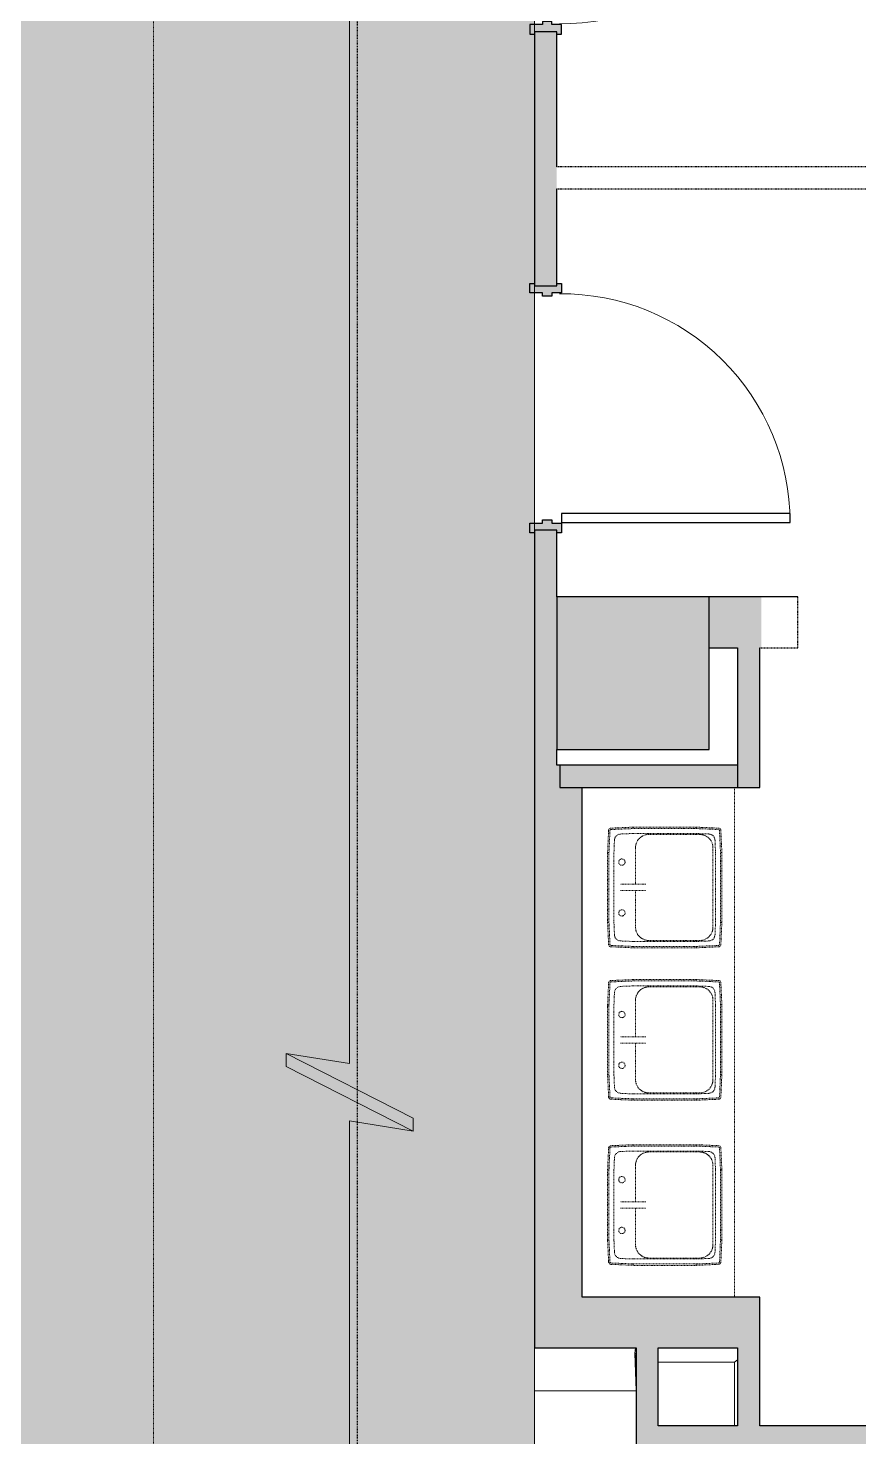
# Model space of a CAD drawing. Header units: inches. Extents: x -3744 to 107, y 238 to 2359.
# Drawn here: x -2957.5 to -2826.6, y 1431.6 to 1653.5 of the extents above; entities that cross this region are included whole.
import ezdxf

# ---------------------------------------------------------------- set-up
doc = ezdxf.new("R2010")
doc.units = ezdxf.units.IN
doc.header["$MEASUREMENT"] = 0
for name, pattern in [('Dash', [0.25, 0.125, -0.125]), ('Demolished', [0.1875, 0.125, -0.0625]), ('IMPORT-CENTER2 _2_', [1.125, 0.75, -0.125, 0.125, -0.125]), ('IMPORT-HIDDEN4 _2_', [0.09375, 0.0625, -0.03125])]:
    doc.linetypes.add(name, pattern=pattern)
for name, color, linetype, lineweight in [('A-ANNO-NOTE', 131, 'Continuous', 18), ('A-DETL-GENF', 92, 'Continuous', 9), ('A-DETL-THIN', 151, 'Continuous', 9), ('A-DOOR', 31, 'Continuous', 18), ('A-Grid', 7, 'IMPORT-CENTER2 _2_', 9), ('A-WALL', 113, 'Continuous', 18), ('A-Wall-Bldg', 7, 'Continuous', 9), ('A-WALL-PATT', 111, 'Continuous', 18), ('core model_dwg', 8, 'Continuous', 9), ('I-WALL', 2, 'Demolished', 9), ('P-SANR-FIXT', 6, 'Continuous', 18), ('Q-CASE', 31, 'Demolished', 9), ('S-COLS', 52, 'Continuous', 18)]:
    doc.layers.add(name, color=color, linetype=linetype, lineweight=lineweight)

# ---------------------------------------------------------------- blocks, each defined once
blk = doc.blocks.new('Concrete-Rectangular-Column - 24 x 24-6974123-Level 06 DEMOLITION PLAN')
at = {"layer": 'S-COLS', "lineweight": 9}
blk.add_hatch(color=7, dxfattribs=at).paths.add_polyline_path([(-12, -12), (12, -12), (12, 12), (-12, 12)], flags=0)
at = {"layer": 'S-COLS', "color": 8, "lineweight": 30}
for p, q in [((12, 12), (-12, 12)), ((-12, 12), (-12, -12)), ((12, -12), (12, 12)), ((-12, -12), (12, -12))]:
    blk.add_line(p, q, dxfattribs=at)
blk = doc.blocks.new('Door - Single - Solid Door-6981890-Level 06 DEMOLITION PLAN')
at = {"layer": 'A-DOOR'}
h = blk.add_hatch(color=10, dxfattribs=at)
h.paths.add_polyline_path([(-15.63, -2.59), (-14.13, -2.59), (-14.13, -1.09), (-13.63, -1.09), (-13.63, 0.41), (-14.13, 0.41), (-14.13, 2.41), (-15.63, 2.41), (-15.63, 1.66), (-15.26, 1.66), (-15.26, -1.84), (-15.63, -1.84)], flags=0)
h.paths.add_polyline_path([(21.62, -1.09), (22.12, -1.09), (22.12, -2.59), (23.62, -2.59), (23.62, -1.84), (23.24, -1.84), (23.24, 1.66), (23.62, 1.66), (23.62, 2.41), (22.12, 2.41), (22.12, 0.41), (21.62, 0.41), (21.62, -0.76)], flags=0)
at = {"layer": 'A-DOOR', "color": 8, "lineweight": 30}
for p, q in [((-15.63, 2.41), (-14.13, 2.41)), ((-15.63, 1.66), (-15.63, 2.41)), ((-14.13, 2.41), (-14.13, 0.41)), ((22.12, 2.41), (23.62, 2.41)), ((22.12, 0.41), (22.12, 2.41)), ((23.62, 2.41), (23.62, 1.66)), ((-14.13, 0.41), (-13.63, 0.41)), ((-13.63, 0.41), (-13.63, -1.09)), ((21.62, 0.41), (22.12, 0.41)), ((21.62, -1.09), (21.62, 0.41)), ((-15.63, -2.59), (-15.63, -1.84)), ((-14.13, -1.09), (-14.13, -2.59)), ((-13.63, -1.09), (-14.13, -1.09)), ((22.12, -1.09), (21.62, -1.09)), ((22.12, -2.59), (22.12, -1.09)), ((23.62, -1.84), (23.62, -2.59)), ((-14.13, -2.59), (-15.63, -2.59)), ((-12.63, -2.59), (-14.01, -2.59)), ((-14.01, -2.59), (-14.01, -38.59)), ((-12.63, -38.59), (-12.63, -2.59)), ((23.62, -2.59), (22.12, -2.59)), ((-14.01, -38.59), (-12.63, -38.59))]:
    blk.add_line(p, q, dxfattribs=at)
at = {"layer": 'A-DOOR', "lineweight": 9}
blk.add_arc((-14.01, -2.59), 36, 270, 0.5, dxfattribs=at)
blk = doc.blocks.new('Door - Single - Solid Door-6981888-Level 06 DEMOLITION PLAN')
at = {"layer": 'A-DOOR'}
h = blk.add_hatch(color=10, dxfattribs=at)
h.paths.add_polyline_path([(23.62, 2.09), (23.62, 2.59), (22.12, 2.59), (22.12, 1.09), (21.62, 1.09), (21.62, -0.41), (22.12, -0.41), (22.12, -2.41), (23.62, -2.41), (23.62, -1.66), (23.24, -1.66), (23.24, 1.84), (23.62, 1.84)], flags=0)
h.paths.add_polyline_path([(-13.63, 1.09), (-14.13, 1.09), (-14.13, 2.59), (-15.63, 2.59), (-15.63, 1.84), (-15.26, 1.84), (-15.26, -1.66), (-15.63, -1.66), (-15.63, -2.41), (-14.13, -2.41), (-14.13, -0.41), (-13.63, -0.41)], flags=0)
at = {"layer": 'A-DOOR', "color": 8, "lineweight": 30}
for p, q in [((-14.01, 38.59), (-12.63, 38.59)), ((-14.01, 2.59), (-14.01, 38.59)), ((-12.63, 38.59), (-12.63, 2.59)), ((-15.63, 2.59), (-15.63, 1.84)), ((-14.13, 2.59), (-15.63, 2.59)), ((-14.13, 1.09), (-14.13, 2.59)), ((-12.63, 2.59), (-14.01, 2.59)), ((23.62, 2.59), (22.12, 2.59)), ((22.12, 2.59), (22.12, 1.09)), ((23.62, 1.84), (23.62, 2.59)), ((-13.63, 1.09), (-14.13, 1.09)), ((-13.63, -0.41), (-13.63, 1.09)), ((22.12, 1.09), (21.62, 1.09)), ((21.62, 1.09), (21.62, -0.41)), ((-15.63, -1.66), (-15.63, -2.41)), ((-14.13, -2.41), (-14.13, -0.41)), ((-14.13, -0.41), (-13.63, -0.41)), ((21.62, -0.41), (22.12, -0.41)), ((22.12, -0.41), (22.12, -2.41)), ((23.62, -2.41), (23.62, -1.66)), ((-15.63, -2.41), (-14.13, -2.41)), ((22.12, -2.41), (23.62, -2.41))]:
    blk.add_line(p, q, dxfattribs=at)
at = {"layer": 'A-DOOR', "lineweight": 9}
blk.add_arc((-14.01, 2.59), 36, 359.5, 90, dxfattribs=at)
blk = doc.blocks.new('C-Counter Top - ADJ HEIGHT-7062000-Level 06 DEMOLITION PLAN')
at = {"layer": 'Q-CASE', "color": 7}
blk.add_line((-40.26, -25), (39.99, -25), dxfattribs=at)
blk = doc.blocks.new('P-Sink-Rectangular - PSR1918-V7-Level 06 DEMOLITION PLAN')
at = {"layer": 'P-SANR-FIXT', "color": 7, "linetype": 'Demolished', "lineweight": 9}
for p, q in [((-8.99, 8.84), (-5.52, 9)), ((-5.52, 9), (5.52, 9)), ((-5.52, 9), (-5.51, 8.78)), ((5.52, 9), (5.51, 8.78)), ((5.52, 9), (8.99, 8.84)), ((-9.5, 4.97), (-9.34, 8.49)), ((-9.13, 8.48), (-9.28, 4.96)), ((-5.51, 8.78), (-8.98, 8.63)), ((-8.5, 5.01), (-8.42, 6.97)), ((-7.47, 7.92), (-5.51, 8)), ((5.51, 8.78), (-5.51, 8.78)), ((-5.51, 8), (5.51, 8)), ((8.98, 8.63), (5.51, 8.78)), ((5.51, 8), (7.47, 7.92)), ((8.42, 6.97), (8.5, 5.01)), ((9.28, 4.96), (9.13, 8.48)), ((9.34, 8.49), (9.5, 4.97)), ((-9.5, 4.97), (-9.28, 4.96)), ((-9.5, -4.97), (-9.5, 4.97)), ((-9.28, 4.96), (-9.28, -4.96)), ((-8.5, -5.01), (-8.5, 5.01)), ((-6.25, 4.6), (-0.49, 4.6)), ((-6.25, 4.6), (-0.49, 4.6)), ((0.48, 4.6), (6.25, 4.6)), ((0.48, 4.6), (6.25, 4.6)), ((8.5, 5.01), (8.5, -5.01)), ((9.5, 4.97), (9.28, 4.96)), ((9.28, -4.96), (9.28, 4.96)), ((9.5, 4.97), (9.5, -4.97)), ((-8.35, -5.5), (-8.35, 2.5)), ((-8.35, -5.5), (-8.35, 2.5)), ((8.35, 2.5), (8.35, -5.5)), ((8.35, 2.5), (8.35, -5.5)), ((-9.5, -4.97), (-9.28, -4.96)), ((-9.34, -8.49), (-9.5, -4.97)), ((-9.28, -4.96), (-9.13, -8.48)), ((-8.42, -6.97), (-8.5, -5.01)), ((8.5, -5.01), (8.42, -6.97)), ((9.13, -8.48), (9.28, -4.96)), ((9.5, -4.97), (9.28, -4.96)), ((9.5, -4.97), (9.34, -8.49)), ((-5.52, -9), (-8.99, -8.84)), ((-8.98, -8.63), (-5.51, -8.78)), ((-5.51, -8), (-7.47, -7.92)), ((6.25, -7.6), (-6.25, -7.6)), ((6.25, -7.6), (-6.25, -7.6)), ((-5.52, -9), (-5.51, -8.78)), ((5.51, -8), (-5.51, -8)), ((-5.51, -8.78), (5.51, -8.78)), ((7.47, -7.92), (5.51, -8)), ((5.51, -8.78), (8.98, -8.63)), ((5.52, -9), (5.51, -8.78)), ((8.99, -8.84), (5.52, -9)), ((5.52, -9), (-5.52, -9))]:
    blk.add_line(p, q, dxfattribs=at)
at = {"layer": 'P-SANR-FIXT', "color": 7, "linetype": 'Demolished', "lineweight": 9, "flags": 128}
for points in [[(-0.5, 6.97), (-0.5, 6.97), (-0.5, 6.96), (-0.5, 6.95), (-0.5, 6.94), (-0.5, 6.93), (-0.5, 6.91), (-0.5, 6.89), (-0.5, 6.87), (-0.5, 6.84), (-0.5, 6.81), (-0.5, 6.78), (-0.5, 6.74), (-0.5, 6.7), (-0.5, 6.66), (-0.5, 6.62), (-0.5, 6.57), (-0.5, 6.52), (-0.5, 6.47), (-0.5, 6.42), (-0.5, 6.36), (-0.5, 6.3), (-0.5, 6.24), (-0.5, 6.18), (-0.5, 6.11), (-0.5, 6.05), (-0.5, 5.98), (-0.5, 5.91), (-0.5, 5.84), (-0.5, 5.77), (-0.5, 5.69), (-0.5, 5.62), (-0.5, 5.54), (-0.5, 5.46), (-0.5, 5.39), (-0.5, 5.31), (-0.5, 5.23), (-0.5, 5.15), (-0.5, 5.07), (-0.5, 4.99), (-0.5, 4.91), (-0.5, 4.83), (-0.5, 4.75), (-0.5, 4.67), (-0.5, 4.59), (-0.5, 4.51), (-0.5, 4.44), (-0.5, 4.36), (-0.5, 4.28), (-0.5, 4.21), (-0.5, 4.13), (-0.5, 4.06), (-0.5, 3.99), (-0.5, 3.92), (-0.5, 3.86), (-0.5, 3.79), (-0.5, 3.73), (-0.5, 3.66), (-0.5, 3.61), (-0.5, 3.55), (-0.5, 3.49), (-0.5, 3.44), (-0.5, 3.39), (-0.5, 3.34), (-0.5, 3.3), (-0.5, 3.25), (-0.5, 3.21), (-0.5, 3.18), (-0.5, 3.14), (-0.5, 3.11), (-0.5, 3.08), (-0.5, 3.06), (-0.5, 3.04), (-0.5, 3.02), (-0.5, 3), (-0.5, 2.99), (-0.5, 2.98), (-0.5, 2.97), (-0.5, 2.97), (-0.5, 2.97)], [(0.5, 2.97), (0.5, 2.97), (0.5, 2.97), (0.5, 2.98), (0.5, 2.99), (0.5, 3.01), (0.5, 3.02), (0.5, 3.05), (0.5, 3.07), (0.5, 3.1), (0.5, 3.13), (0.5, 3.16), (0.5, 3.19), (0.5, 3.23), (0.5, 3.27), (0.5, 3.32), (0.5, 3.36), (0.5, 3.41), (0.5, 3.46), (0.5, 3.52), (0.5, 3.57), (0.5, 3.63), (0.5, 3.69), (0.5, 3.76), (0.5, 3.82), (0.5, 3.89), (0.5, 3.95), (0.5, 4.02), (0.5, 4.1), (0.5, 4.17), (0.5, 4.24), (0.5, 4.32), (0.5, 4.39), (0.5, 4.47), (0.5, 4.55), (0.5, 4.63), (0.5, 4.71), (0.5, 4.79), (0.5, 4.87), (0.5, 4.95), (0.5, 5.03), (0.5, 5.11), (0.5, 5.19), (0.5, 5.26), (0.5, 5.34), (0.5, 5.42), (0.5, 5.5), (0.5, 5.58), (0.5, 5.65), (0.5, 5.73), (0.5, 5.8), (0.5, 5.87), (0.5, 5.94), (0.5, 6.01), (0.5, 6.08), (0.5, 6.14), (0.5, 6.21), (0.5, 6.27), (0.5, 6.33), (0.5, 6.39), (0.5, 6.44), (0.5, 6.49), (0.5, 6.55), (0.5, 6.59), (0.5, 6.64), (0.5, 6.68), (0.5, 6.72), (0.5, 6.76), (0.5, 6.79), (0.5, 6.82), (0.5, 6.85), (0.5, 6.88), (0.5, 6.9), (0.5, 6.92), (0.5, 6.93), (0.5, 6.95), (0.5, 6.96), (0.5, 6.96), (0.5, 6.97), (0.5, 6.97)]]:
    blk.add_lwpolyline(points, dxfattribs=at)
at = {"layer": 'P-SANR-FIXT', "color": 7, "linetype": 'Demolished', "lineweight": 9}
for centre, radius, start, end in [((-8.97, 8.47), 0.371, 92.5667, 177.4333), ((-8.97, 8.47), 0.156, 92.5667, 177.4333), ((-7.42, 6.92), 0.995, 92.5667, 177.4333), ((-4, 6.75), 0.5, 360, 180), ((-4, 6.75), 0.5, 180, 360), ((4, 6.75), 0.5, 360, 180), ((4, 6.75), 0.5, 180, 360), ((7.42, 6.92), 0.995, 2.5667, 87.4333), ((8.97, 8.47), 0.156, 2.5667, 87.4333), ((8.97, 8.47), 0.371, 2.5667, 87.4333), ((-6.25, 2.5), 2.1, 90, 180), ((-6.25, 2.5), 2.1, 90, 180), ((-6.25, 2.5), 2.1, 90, 109.9712), ((6.25, 2.5), 2.1, 70.0288, 90), ((6.25, 2.5), 2.1, 0, 90), ((6.25, 2.5), 2.1, 0, 90), ((-6.25, 2.5), 2.1, 160.0288, 180), ((-6.25, 2.5), 2.1, 115.0288, 154.9712), ((6.25, 2.5), 2.1, 25.0288, 64.9712), ((6.25, 2.5), 2.1, 0, 19.9712), ((-6.25, -5.5), 2.1, 180, 199.9712), ((-6.25, -5.5), 2.1, 180, 270), ((-6.25, -5.5), 2.1, 180, 270), ((-6.25, -5.5), 2.1, 205.0288, 244.9712), ((6.25, -5.5), 2.1, 270, 360), ((6.25, -5.5), 2.1, 270, 360), ((6.25, -5.5), 2.1, 295.0288, 334.9712), ((6.25, -5.5), 2.1, 340.0288, 360), ((-8.97, -8.47), 0.371, 182.5667, 267.4333), ((-8.97, -8.47), 0.156, 182.5667, 267.4333), ((-7.42, -6.92), 0.995, 182.5667, 267.4333), ((-6.25, -5.5), 2.1, 250.0288, 270), ((6.25, -5.5), 2.1, 270, 289.9712), ((7.42, -6.92), 0.995, 272.5667, 357.4333), ((8.97, -8.47), 0.156, 272.5667, 357.4333), ((8.97, -8.47), 0.371, 272.5667, 357.4333)]:
    blk.add_arc(centre, radius, start, end, dxfattribs=at)
blk = doc.blocks.new('P-Sink-Rectangular - PSR1918-V18-Level 06 DEMOLITION PLAN')
at = {"layer": 'P-SANR-FIXT', "color": 7, "linetype": 'Demolished', "lineweight": 9}
for p, q in [((-8.99, 8.84), (-5.52, 9)), ((-5.52, 9), (5.52, 9)), ((-5.52, 9), (-5.51, 8.78)), ((5.52, 9), (5.51, 8.78)), ((5.52, 9), (8.99, 8.84)), ((-9.5, 4.97), (-9.34, 8.49)), ((-9.13, 8.48), (-9.28, 4.96)), ((-5.51, 8.78), (-8.98, 8.63)), ((-8.5, 5.01), (-8.42, 6.97)), ((-7.47, 7.92), (-5.51, 8)), ((5.51, 8.78), (-5.51, 8.78)), ((-5.51, 8), (5.51, 8)), ((8.98, 8.63), (5.51, 8.78)), ((5.51, 8), (7.47, 7.92)), ((8.42, 6.97), (8.5, 5.01)), ((9.28, 4.96), (9.13, 8.48)), ((9.34, 8.49), (9.5, 4.97)), ((-9.5, 4.97), (-9.28, 4.96)), ((-9.5, -4.97), (-9.5, 4.97)), ((-9.28, 4.96), (-9.28, -4.96)), ((-8.5, -5.01), (-8.5, 5.01)), ((-6.25, 4.6), (-0.49, 4.6)), ((-6.25, 4.6), (-0.49, 4.6)), ((0.48, 4.6), (6.25, 4.6)), ((0.48, 4.6), (6.25, 4.6)), ((8.5, 5.01), (8.5, -5.01)), ((9.5, 4.97), (9.28, 4.96)), ((9.28, -4.96), (9.28, 4.96)), ((9.5, 4.97), (9.5, -4.97)), ((-8.35, -5.5), (-8.35, 2.5)), ((-8.35, -5.5), (-8.35, 2.5)), ((8.35, 2.5), (8.35, -5.5)), ((8.35, 2.5), (8.35, -5.5)), ((-9.5, -4.97), (-9.28, -4.96)), ((-9.34, -8.49), (-9.5, -4.97)), ((-9.28, -4.96), (-9.13, -8.48)), ((-8.42, -6.97), (-8.5, -5.01)), ((8.5, -5.01), (8.42, -6.97)), ((9.13, -8.48), (9.28, -4.96)), ((9.5, -4.97), (9.28, -4.96)), ((9.5, -4.97), (9.34, -8.49)), ((-5.52, -9), (-8.99, -8.84)), ((-8.98, -8.63), (-5.51, -8.78)), ((-5.51, -8), (-7.47, -7.92)), ((6.25, -7.6), (-6.25, -7.6)), ((6.25, -7.6), (-6.25, -7.6)), ((-5.52, -9), (-5.51, -8.78)), ((5.51, -8), (-5.51, -8)), ((-5.51, -8.78), (5.51, -8.78)), ((7.47, -7.92), (5.51, -8)), ((5.51, -8.78), (8.98, -8.63)), ((5.52, -9), (5.51, -8.78)), ((8.99, -8.84), (5.52, -9)), ((5.52, -9), (-5.52, -9))]:
    blk.add_line(p, q, dxfattribs=at)
at = {"layer": 'P-SANR-FIXT', "color": 7, "linetype": 'Demolished', "lineweight": 9, "flags": 128}
for points in [[(-0.5, 6.97), (-0.5, 6.97), (-0.5, 6.96), (-0.5, 6.95), (-0.5, 6.94), (-0.5, 6.93), (-0.5, 6.91), (-0.5, 6.89), (-0.5, 6.87), (-0.5, 6.84), (-0.5, 6.81), (-0.5, 6.78), (-0.5, 6.74), (-0.5, 6.7), (-0.5, 6.66), (-0.5, 6.62), (-0.5, 6.57), (-0.5, 6.52), (-0.5, 6.47), (-0.5, 6.42), (-0.5, 6.36), (-0.5, 6.3), (-0.5, 6.24), (-0.5, 6.18), (-0.5, 6.11), (-0.5, 6.05), (-0.5, 5.98), (-0.5, 5.91), (-0.5, 5.84), (-0.5, 5.77), (-0.5, 5.69), (-0.5, 5.62), (-0.5, 5.54), (-0.5, 5.46), (-0.5, 5.39), (-0.5, 5.31), (-0.5, 5.23), (-0.5, 5.15), (-0.5, 5.07), (-0.5, 4.99), (-0.5, 4.91), (-0.5, 4.83), (-0.5, 4.75), (-0.5, 4.67), (-0.5, 4.59), (-0.5, 4.51), (-0.5, 4.44), (-0.5, 4.36), (-0.5, 4.28), (-0.5, 4.21), (-0.5, 4.13), (-0.5, 4.06), (-0.5, 3.99), (-0.5, 3.92), (-0.5, 3.86), (-0.5, 3.79), (-0.5, 3.73), (-0.5, 3.66), (-0.5, 3.61), (-0.5, 3.55), (-0.5, 3.49), (-0.5, 3.44), (-0.5, 3.39), (-0.5, 3.34), (-0.5, 3.3), (-0.5, 3.25), (-0.5, 3.21), (-0.5, 3.18), (-0.5, 3.14), (-0.5, 3.11), (-0.5, 3.08), (-0.5, 3.06), (-0.5, 3.04), (-0.5, 3.02), (-0.5, 3), (-0.5, 2.99), (-0.5, 2.98), (-0.5, 2.97), (-0.5, 2.97), (-0.5, 2.97)], [(0.5, 2.97), (0.5, 2.97), (0.5, 2.97), (0.5, 2.98), (0.5, 2.99), (0.5, 3.01), (0.5, 3.02), (0.5, 3.05), (0.5, 3.07), (0.5, 3.1), (0.5, 3.13), (0.5, 3.16), (0.5, 3.19), (0.5, 3.23), (0.5, 3.27), (0.5, 3.32), (0.5, 3.36), (0.5, 3.41), (0.5, 3.46), (0.5, 3.52), (0.5, 3.57), (0.5, 3.63), (0.5, 3.69), (0.5, 3.76), (0.5, 3.82), (0.5, 3.89), (0.5, 3.95), (0.5, 4.02), (0.5, 4.1), (0.5, 4.17), (0.5, 4.24), (0.5, 4.32), (0.5, 4.39), (0.5, 4.47), (0.5, 4.55), (0.5, 4.63), (0.5, 4.71), (0.5, 4.79), (0.5, 4.87), (0.5, 4.95), (0.5, 5.03), (0.5, 5.11), (0.5, 5.19), (0.5, 5.26), (0.5, 5.34), (0.5, 5.42), (0.5, 5.5), (0.5, 5.58), (0.5, 5.65), (0.5, 5.73), (0.5, 5.8), (0.5, 5.87), (0.5, 5.94), (0.5, 6.01), (0.5, 6.08), (0.5, 6.14), (0.5, 6.21), (0.5, 6.27), (0.5, 6.33), (0.5, 6.39), (0.5, 6.44), (0.5, 6.49), (0.5, 6.55), (0.5, 6.59), (0.5, 6.64), (0.5, 6.68), (0.5, 6.72), (0.5, 6.76), (0.5, 6.79), (0.5, 6.82), (0.5, 6.85), (0.5, 6.88), (0.5, 6.9), (0.5, 6.92), (0.5, 6.93), (0.5, 6.95), (0.5, 6.96), (0.5, 6.96), (0.5, 6.97), (0.5, 6.97)]]:
    blk.add_lwpolyline(points, dxfattribs=at)
at = {"layer": 'P-SANR-FIXT', "color": 7, "linetype": 'Demolished', "lineweight": 9}
for centre, radius, start, end in [((-8.97, 8.47), 0.371, 92.5667, 177.4333), ((-8.97, 8.47), 0.156, 92.5667, 177.4333), ((-7.42, 6.92), 0.995, 92.5667, 177.4333), ((-4, 6.75), 0.5, 360, 180), ((-4, 6.75), 0.5, 180, 360), ((4, 6.75), 0.5, 360, 180), ((4, 6.75), 0.5, 180, 360), ((7.42, 6.92), 0.995, 2.5667, 87.4333), ((8.97, 8.47), 0.156, 2.5667, 87.4333), ((8.97, 8.47), 0.371, 2.5667, 87.4333), ((-6.25, 2.5), 2.1, 90, 180), ((-6.25, 2.5), 2.1, 90, 180), ((-6.25, 2.5), 2.1, 90, 109.9712), ((6.25, 2.5), 2.1, 70.0288, 90), ((6.25, 2.5), 2.1, 0, 90), ((6.25, 2.5), 2.1, 0, 90), ((-6.25, 2.5), 2.1, 160.0288, 180), ((-6.25, 2.5), 2.1, 115.0288, 154.9712), ((6.25, 2.5), 2.1, 45.0623, 64.9712), ((6.25, 2.5), 2.1, 25.0288, 45), ((6.25, 2.5), 2.1, 0, 19.9712), ((-6.25, -5.5), 2.1, 180, 199.9712), ((-6.25, -5.5), 2.1, 180, 270), ((-6.25, -5.5), 2.1, 180, 270), ((-6.25, -5.5), 2.1, 205.0288, 244.9712), ((6.25, -5.5), 2.1, 270, 360), ((6.25, -5.5), 2.1, 270, 360), ((6.25, -5.5), 2.1, 315, 334.9712), ((6.25, -5.5), 2.1, 340.0288, 360), ((-8.97, -8.47), 0.371, 182.5667, 267.4333), ((-8.97, -8.47), 0.156, 182.5667, 267.4333), ((-7.42, -6.92), 0.995, 182.5667, 267.4333), ((-6.25, -5.5), 2.1, 250.0288, 270), ((6.25, -5.5), 2.1, 270, 289.9712), ((6.25, -5.5), 2.1, 295.0288, 314.9377), ((7.42, -6.92), 0.995, 272.5667, 357.4333), ((8.97, -8.47), 0.156, 272.5667, 357.4333), ((8.97, -8.47), 0.371, 272.5667, 357.4333)]:
    blk.add_arc(centre, radius, start, end, dxfattribs=at)
blk = doc.blocks.new('core model_dwg_1300 Eye - 5th Floor-6996771-Level 06 DEMOLITION PLAN')
at = {"layer": 'A-Grid'}
for p, q in [((-2877.72, 1575.52), (-2877.72, 1611.77)), ((-2877.72, 1387.9), (-2877.72, 1445.65))]:
    blk.add_line(p, q, dxfattribs=at)
at = {"layer": 'A-Wall-Bldg', "linetype": 'IMPORT-HIDDEN4 _2_', "flags": 128}
blk.add_lwpolyline([(-2877.72, 1012.9), (-2937.72, 1012.9), (-2937.72, 1696.15), (-2877.72, 1696.15)], dxfattribs=at)
at = {"layer": 'A-Wall-Bldg', "flags": 128}
for points in [[(-2861.72, 1438.9), (-2877.72, 1438.9), (-2877.72, 1445.65)], [(-2846.22, 1433.4), (-2846.22, 1443.4), (-2858.22, 1443.4)]]:
    blk.add_lwpolyline(points, dxfattribs=at)
at = {"layer": 'A-WALL-PATT', "color": 7, "lineweight": 9, "flags": 128}
for points in [[(-2877.72, 1438.9), (-2877.72, 1443.4), (-2877.72, 1444.82), (-2877.72, 1445.65)], [(-2861.72, 1443.4), (-2861.89, 1444.71), (-2861.91, 1444.82), (-2861.83, 1445.65)], [(-2861.83, 1445.65), (-2861.91, 1444.82), (-2861.72, 1443.4)], [(-2861.72, 1438.9), (-2861.91, 1444.82), (-2861.72, 1444.74)]]:
    blk.add_lwpolyline(points, dxfattribs=at)
blk.add_lwpolyline([(-2845.72, 1443.79), (-2846.22, 1443.4)], close=True, dxfattribs=at)
blk = doc.blocks.new('core model_dwg-6996768-Level 06 DEMOLITION PLAN')
blk.add_blockref('core model_dwg_1300 Eye - 5th Floor-6996771-Level 06 DEMOLITION PLAN', (0, 0))
blk = doc.blocks.new('IA Break Line - IA Break Line-7116237-Level 06 DEMOLITION PLAN')
at = {"layer": 'A-ANNO-NOTE', "lineweight": 9}
blk.add_hatch(color=256, dxfattribs=at).paths.add_polyline_path([(-0.0954, -0.1563), (0.0636, 0.1563), (0.0954, 0.1563), (-0.0636, -0.1563)], flags=0)
for p, q in [((0.0636, 0.1563), (-0.0954, -0.1563)), ((0.0954, 0.1563), (-0.0636, -0.1563)), ((-0.0636, -0.1563), (0.0954, 0.1563)), ((0.0954, 0.1563), (0.0636, 0.1563)), ((0.0706, 0), (0.0954, 0.1563)), ((0.0706, 0), (0.0954, 0.1563)), ((-0.0706, 0), (-4.5, 0)), ((-0.0706, 0), (-4.5, 0)), ((-0.0954, -0.1563), (-0.0706, 0)), ((-0.0954, -0.1563), (-0.0706, 0)), ((4.5, 0), (0.0706, 0)), ((4.5, 0), (0.0706, 0)), ((-0.0636, -0.1563), (-0.0954, -0.1563)), ((-0.0954, -0.1563), (-0.0636, -0.1563))]:
    blk.add_line(p, q, dxfattribs=at)

msp = doc.modelspace()

# ---------------------------------------------------------------- hatches: boundary and pattern name
at = {"layer": 'A-DETL-GENF'}
h = msp.add_hatch(color=9, dxfattribs=at)
h.paths.add_polyline_path([(17.53, 364.9), (17.53, 682.08), (1.53, 682.08), (1.53, 699.9), (-11.09, 699.9), (-11.09, 723.9), (1.53, 723.9), (1.53, 741.71), (17.53, 741.71), (17.53, 1043.71), (-295.09, 1043.71), (-295.09, 1026.58), (-295.24, 1026.23), (-295.59, 1026.08), (-336.59, 1026.08), (-336.59, 1010.58), (-367.41, 1010.58), (-367.41, 1041.58), (-352.09, 1041.58), (-352.09, 1083.08), (-334.47, 1083.08), (-334.47, 1325.08), (-350.47, 1325.08), (-350.47, 1342.9), (-363.09, 1342.9), (-363.09, 1366.9), (-350.47, 1366.9), (-350.47, 1384.71), (-334.47, 1384.71), (-334.47, 1685.08), (-350.47, 1685.08), (-350.47, 1702.9), (-363.09, 1702.9), (-363.09, 1726.9), (-350.47, 1726.9), (-350.47, 1744.71), (-334.47, 1744.71), (-334.47, 2045.08), (-350.47, 2045.08), (-350.47, 2067.08), (-364.09, 2067.08), (-364.09, 2080.71), (-387.53, 2080.71), (-387.53, 2096.71), (-687.9, 2096.71), (-687.9, 2080.71), (-705.72, 2080.71), (-705.72, 2068.08), (-729.72, 2068.08), (-729.72, 2080.71), (-747.53, 2080.71), (-747.53, 2096.71), (-1047.9, 2096.71), (-1047.9, 2080.71), (-1065.72, 2080.71), (-1065.72, 2068.08), (-1089.72, 2068.08), (-1089.72, 2080.71), (-1107.53, 2080.71), (-1107.53, 2096.71), (-1414.47, 2096.71), (-1414.47, 2080.71), (-1437.9, 2080.71), (-1437.9, 2061.08), (-1467.53, 2061.08), (-1467.53, 1854.9), (-2127.9, 1854.9), (-2127.9, 2061.08), (-2157.53, 2061.08), (-2157.53, 2080.71), (-2180.97, 2080.71), (-2180.97, 2096.71), (-2487.9, 2096.71), (-2487.9, 2080.71), (-2505.72, 2080.71), (-2505.72, 2068.08), (-2529.72, 2068.08), (-2529.72, 2080.71), (-2547.53, 2080.71), (-2547.53, 2096.71), (-2860.09, 2096.71), (-2860.09, 2260.21), (-3613.29, 2260.21), (-3613.29, 1886.27), (-3565.29, 1886.27), (-3565.29, 1702.15), (-3538.29, 1702.15), (-3538.29, 1641.65), (-3565.29, 1641.65), (-3565.29, 1462.15), (-3538.29, 1462.15), (-3538.29, 1401.65), (-3565.29, 1401.65), (-3565.29, 1222.15), (-3538.29, 1222.15), (-3538.29, 1161.65), (-3565.29, 1161.65), (-3565.29, 982.15), (-3538.29, 982.15), (-3538.29, 921.65), (-3565.29, 921.65), (-3565.29, 737.52), (-3613.29, 737.52), (-3613.29, 364.9), (-3212.09, 364.9), (-3212.09, 412.9), (-3027.97, 412.9), (-3027.97, 439.9), (-2967.47, 439.9), (-2967.47, 412.9), (-2787.97, 412.9), (-2787.97, 439.9), (-2727.47, 439.9), (-2727.47, 412.9), (-2547.97, 412.9), (-2547.97, 439.9), (-2487.47, 439.9), (-2487.47, 412.9), (-2307.97, 412.9), (-2307.97, 439.9), (-2247.47, 439.9), (-2247.47, 412.9), (-2067.97, 412.9), (-2067.97, 439.9), (-2007.47, 439.9), (-2007.47, 412.9), (-1827.97, 412.9), (-1827.97, 439.9), (-1767.47, 439.9), (-1767.47, 412.9), (-1587.97, 412.9), (-1587.97, 439.9), (-1527.47, 439.9), (-1527.47, 412.9), (-1347.97, 412.9), (-1347.97, 439.9), (-1287.47, 439.9), (-1287.47, 412.9), (-1107.97, 412.9), (-1107.97, 439.9), (-1047.47, 439.9), (-1047.47, 412.9), (-867.97, 412.9), (-867.97, 439.9), (-807.47, 439.9), (-807.47, 412.9), (-627.97, 412.9), (-627.97, 439.9), (-567.47, 439.9), (-567.47, 412.9), (-383.34, 412.9), (-383.34, 364.9), (13.03, 364.9)], flags=0)
h.paths.add_polyline_path([(-3608.77, 369.4), (-3608.77, 393.4), (-3584.77, 393.4), (-3584.77, 369.4)], flags=0)
h.paths.add_polyline_path([(-10.97, 376.27), (-10.97, 400.27), (13.03, 400.27), (13.03, 376.27)], flags=0)
h.paths.add_polyline_path([(-369.72, 378.52), (-369.72, 429.9), (-345.72, 429.9), (-345.72, 378.52)], flags=0)
h.paths.add_polyline_path([(-3225.72, 378.52), (-3249.72, 378.52), (-3249.72, 429.9), (-3225.72, 429.9), (-3225.72, 386.17)], flags=0)
h.paths.add_polyline_path([(-3548.29, 699.9), (-3599.66, 699.9), (-3599.66, 723.9), (-3548.29, 723.9), (-3548.29, 721.9)], flags=0)
h.paths.add_polyline_path([(-369.72, 778.9), (-369.72, 802.9), (-345.72, 802.9), (-345.72, 778.9), (-354.98, 778.9)], flags=0)
h.paths.add_polyline_path([(-741.72, 778.9), (-741.72, 802.9), (-717.72, 802.9), (-717.72, 778.9)], flags=0)
h.paths.add_polyline_path([(-1069.72, 778.9), (-1077.72, 778.9), (-1077.72, 802.9), (-1053.72, 802.9), (-1053.72, 778.9)], flags=0)
h.paths.add_polyline_path([(-1297.72, 778.9), (-1321.72, 778.9), (-1321.72, 802.9), (-1297.72, 802.9)], flags=0)
h.paths.add_polyline_path([(-1545.72, 778.9), (-1569.72, 778.9), (-1569.72, 802.9), (-1545.72, 802.9)], flags=0)
h.paths.add_polyline_path([(-1795.6, 778.9), (-1809.72, 778.9), (-1809.72, 802.9), (-1785.72, 802.9), (-1785.72, 778.9)], flags=0)
h.paths.add_polyline_path([(-2025.72, 778.9), (-2049.72, 778.9), (-2049.72, 802.9), (-2025.72, 802.9)], flags=0)
h.paths.add_polyline_path([(-2273.72, 778.9), (-2297.72, 778.9), (-2297.72, 802.9), (-2273.72, 802.9)], flags=0)
h.paths.add_polyline_path([(-2517.72, 778.9), (-2541.72, 778.9), (-2541.72, 802.9), (-2517.72, 802.9)], flags=0)
h.paths.add_polyline_path([(-2874.22, 778.9), (-2877.72, 778.9), (-2877.72, 802.9), (-2853.72, 802.9), (-2853.72, 778.9)], flags=0)
h.paths.add_polyline_path([(-3187.97, 778.9), (-3211.97, 778.9), (-3211.97, 802.9), (-3187.97, 802.9)], flags=0)
h.paths.add_polyline_path([(-2874.22, 941.4), (-2877.72, 941.4), (-2877.72, 1015.27), (-2878.47, 1015.27), (-2878.47, 1016.77), (-2876.97, 1016.77), (-2876.97, 1017.27), (-2875.47, 1017.27), (-2875.47, 1016.77), (-2873.47, 1016.77), (-2873.47, 1015.27), (-2874.22, 1015.27), (-2874.22, 1012.9), (-2850.22, 1012.9), (-2850.22, 988.9), (-2874.22, 988.9), (-2874.22, 944.9), (-2748.22, 944.9), (-2748.22, 1072.9), (-2874.22, 1072.9), (-2874.22, 1054.52), (-2873.47, 1054.52), (-2873.47, 1053.02), (-2875.47, 1053.02), (-2875.47, 1052.52), (-2876.97, 1052.52), (-2876.97, 1053.02), (-2878.47, 1053.02), (-2878.47, 1054.52), (-2877.72, 1054.52), (-2877.72, 1080.9), (-2517.72, 1080.9), (-2517.72, 941.4), (-2853.72, 941.4)], flags=0)
h.paths.add_polyline_path([(-2693.6, 944.9), (-2529.72, 944.9), (-2529.72, 967.9), (-2532.47, 967.9), (-2532.47, 972.4), (-2735.97, 972.4), (-2735.97, 945.15), (-2736.22, 945.15), (-2736.22, 944.9), (-2732.38, 944.9)], flags=0)
h.paths.add_polyline_path([(-847.22, 945.15), (-859.47, 945.15), (-859.47, 981.15), (-847.22, 981.15)], flags=0)
h.paths.add_polyline_path([(-1069.72, 967.9), (-1075.22, 967.9), (-1075.22, 1003.9), (-1062.97, 1003.9), (-1062.97, 967.9)], flags=0)
h.paths.add_polyline_path([(-2532.47, 975.9), (-2532.47, 1003.9), (-2529.72, 1003.9), (-2529.72, 1042.4), (-2532.47, 1042.4), (-2532.47, 1072.9), (-2735.97, 1072.9), (-2735.97, 1036.9), (-2736.22, 1036.9), (-2736.22, 981.15), (-2735.97, 981.15), (-2735.97, 975.9), (-2675.22, 975.9)], flags=0)
h.paths.add_polyline_path([(-741.72, 988.9), (-745.22, 988.9), (-745.22, 1012.9), (-721.22, 1012.9), (-721.22, 988.9)], flags=0)
h.paths.add_polyline_path([(-1297.72, 1012.9), (-1321.72, 1012.9), (-1321.72, 1036.9), (-1297.72, 1036.9)], flags=0)
h.paths.add_polyline_path([(13.03, 1013.9), (-10.97, 1013.9), (-10.97, 1037.9), (13.03, 1037.9), (13.03, 1036.63)], flags=0)
h.paths.add_polyline_path([(-1569.72, 1018.9), (-1569.72, 1042.9), (-1545.72, 1042.9), (-1545.72, 1018.9)], flags=0)
h.paths.add_polyline_path([(-3211.97, 1018.9), (-3211.97, 1042.9), (-3187.97, 1042.9), (-3187.97, 1018.9)], flags=0)
h.paths.add_polyline_path([(-1809.72, 1018.9), (-1809.72, 1042.9), (-1785.72, 1042.9), (-1785.72, 1018.9), (-1795.6, 1018.9)], flags=0)
h.paths.add_polyline_path([(-2049.72, 1018.9), (-2049.72, 1042.9), (-2025.72, 1042.9), (-2025.72, 1018.9)], flags=0)
h.paths.add_polyline_path([(-2265.72, 1018.9), (-2289.72, 1018.9), (-2289.72, 1042.9), (-2265.72, 1042.9)], flags=0)
h.paths.add_polyline_path([(-847.22, 1036.9), (-859.47, 1036.9), (-859.47, 1072.9), (-847.22, 1072.9)], flags=0)
h.paths.add_polyline_path([(-1069.72, 1042.4), (-1075.22, 1042.4), (-1075.22, 1078.4), (-1062.97, 1078.4), (-1062.97, 1042.4)], flags=0)
h.paths.add_polyline_path([(-1077.72, 1220.9), (-1077.72, 1354.94), (-1078.47, 1354.94), (-1078.47, 1356.44), (-1076.97, 1356.44), (-1076.97, 1356.94), (-1075.47, 1356.94), (-1075.47, 1356.44), (-1068.97, 1356.44), (-1068.97, 1354.94), (-1069.72, 1354.94), (-1069.72, 1325.9), (-987.72, 1325.9), (-987.72, 1403.82), (-994.28, 1403.82), (-994.28, 1403.07), (-995.78, 1403.07), (-995.78, 1404.57), (-996.28, 1404.57), (-996.28, 1406.57), (-995.78, 1406.57), (-995.78, 1408.07), (-994.28, 1408.07), (-994.28, 1407.32), (-987.72, 1407.32), (-987.72, 1429.9), (-1051.22, 1429.9), (-1051.22, 1407.32), (-1045.65, 1407.32), (-1045.65, 1408.07), (-1044.15, 1408.07), (-1044.15, 1406.57), (-1043.65, 1406.57), (-1043.65, 1404.57), (-1044.15, 1404.57), (-1044.15, 1403.07), (-1045.65, 1403.07), (-1045.65, 1403.82), (-1069.72, 1403.82), (-1069.72, 1394.19), (-1068.97, 1394.19), (-1068.97, 1392.69), (-1075.47, 1392.69), (-1075.47, 1392.19), (-1076.97, 1392.19), (-1076.97, 1392.69), (-1078.47, 1392.69), (-1078.47, 1394.19), (-1077.72, 1394.19), (-1077.72, 1478.27), (-1078.47, 1478.27), (-1078.47, 1479.77), (-1071.97, 1479.77), (-1071.97, 1480.27), (-1070.47, 1480.27), (-1070.47, 1479.77), (-1068.97, 1479.77), (-1068.97, 1478.27), (-1069.72, 1478.27), (-1069.72, 1433.4), (-901.83, 1433.4), (-901.83, 1524.13), (-905.97, 1524.13), (-905.97, 1560.13), (-901.83, 1560.13), (-901.83, 1577.4), (-1069.72, 1577.4), (-1069.72, 1560.13), (-1062.97, 1560.13), (-1062.97, 1524.13), (-1069.72, 1524.13), (-1069.72, 1517.52), (-1068.97, 1517.52), (-1068.97, 1516.02), (-1070.47, 1516.02), (-1070.47, 1515.52), (-1071.97, 1515.52), (-1071.97, 1516.02), (-1078.47, 1516.02), (-1078.47, 1517.52), (-1077.72, 1517.52), (-1077.72, 1577.4), (-1078.08, 1577.4), (-1078.08, 1708.15), (-1077.72, 1708.15), (-1077.72, 1774.15), (-717.72, 1774.15), (-717.72, 1762.15), (-1069.72, 1762.15), (-1069.72, 1744.15), (-1062.97, 1744.15), (-1062.97, 1708.15), (-732.47, 1708.15), (-732.47, 1744.15), (-720.22, 1744.15), (-720.22, 1708.15), (-714.97, 1708.15), (-714.97, 1691.77), (-714.22, 1691.77), (-714.22, 1690.27), (-717.72, 1690.27), (-717.72, 1654.02), (-714.22, 1654.02), (-714.22, 1652.52), (-714.97, 1652.52), (-714.97, 1607.52), (-714.22, 1607.52), (-714.22, 1606.02), (-717.72, 1606.02), (-717.72, 1569.77), (-714.22, 1569.77), (-714.22, 1568.27), (-714.97, 1568.27), (-714.97, 1536.9), (-717.72, 1536.9), (-717.72, 1429.9), (-733.72, 1429.9), (-733.72, 1387.9), (-717.72, 1387.9), (-717.72, 1379.77), (-716.97, 1379.77), (-716.97, 1378.27), (-718.47, 1378.27), (-718.47, 1377.77), (-719.97, 1377.77), (-719.97, 1378.27), (-721.97, 1378.27), (-721.97, 1379.77), (-721.22, 1379.77), (-721.22, 1384.4), (-752.72, 1384.4), (-752.72, 1348.4), (-721.22, 1348.4), (-721.22, 1352.52), (-721.97, 1352.52), (-721.97, 1354.02), (-719.97, 1354.02), (-719.97, 1354.52), (-718.47, 1354.52), (-718.47, 1354.02), (-716.97, 1354.02), (-716.97, 1352.52), (-717.72, 1352.52), (-717.72, 1272.52), (-716.97, 1272.52), (-716.97, 1271.02), (-718.97, 1271.02), (-718.97, 1270.52), (-720.47, 1270.52), (-720.47, 1271.02), (-721.97, 1271.02), (-721.97, 1272.52), (-721.22, 1272.52), (-721.22, 1275.15), (-756.22, 1275.15), (-756.22, 1420.4), (-847.22, 1420.4), (-847.22, 1228.9), (-721.22, 1228.9), (-721.22, 1233.27), (-721.97, 1233.27), (-721.97, 1234.77), (-720.47, 1234.77), (-720.47, 1235.27), (-718.97, 1235.27), (-718.97, 1234.77), (-716.97, 1234.77), (-716.97, 1233.27), (-717.72, 1233.27), (-717.72, 1220.9), (-1075.22, 1220.9)], flags=0)
h.paths.add_polyline_path([(-2529.72, 1220.9), (-2877.72, 1220.9), (-2877.72, 1231.27), (-2878.47, 1231.27), (-2878.47, 1232.77), (-2876.47, 1232.77), (-2876.47, 1233.27), (-2874.97, 1233.27), (-2874.97, 1232.77), (-2873.47, 1232.77), (-2873.47, 1231.27), (-2874.22, 1231.27), (-2874.22, 1228.9), (-2748.22, 1228.9), (-2748.22, 1419.9), (-2839.22, 1419.9), (-2839.22, 1275.15), (-2874.22, 1275.15), (-2874.22, 1270.52), (-2873.47, 1270.52), (-2873.47, 1269.02), (-2874.97, 1269.02), (-2874.97, 1268.52), (-2876.47, 1268.52), (-2876.47, 1269.02), (-2878.47, 1269.02), (-2878.47, 1270.52), (-2877.72, 1270.52), (-2877.72, 1352.77), (-2878.47, 1352.77), (-2878.47, 1354.27), (-2876.97, 1354.27), (-2876.97, 1354.77), (-2875.47, 1354.77), (-2875.47, 1354.27), (-2873.47, 1354.27), (-2873.47, 1352.77), (-2874.22, 1352.77), (-2874.22, 1348.4), (-2842.72, 1348.4), (-2842.72, 1384.4), (-2874.22, 1384.4), (-2874.22, 1380.02), (-2873.47, 1380.02), (-2873.47, 1378.52), (-2875.47, 1378.52), (-2875.47, 1378.02), (-2876.97, 1378.02), (-2876.97, 1378.52), (-2878.47, 1378.52), (-2878.47, 1380.02), (-2877.72, 1380.02), (-2877.72, 1387.9), (-2861.72, 1387.9), (-2861.72, 1429.9), (-2877.72, 1429.9), (-2877.72, 1574.02), (-2878.47, 1574.02), (-2878.47, 1575.52), (-2877.72, 1575.52), (-2877.72, 1611.77), (-2878.47, 1611.77), (-2878.47, 1613.27), (-2877.72, 1613.27), (-2877.72, 1652.52), (-2878.47, 1652.52), (-2878.47, 1654.02), (-2877.72, 1654.02), (-2877.72, 1690.27), (-2878.47, 1690.27), (-2878.47, 1691.77), (-2877.72, 1691.77), (-2877.72, 1788.15), (-2517.72, 1788.15), (-2517.72, 1517.52), (-2516.97, 1517.52), (-2516.97, 1516.02), (-2523.47, 1516.02), (-2523.47, 1515.52), (-2524.97, 1515.52), (-2524.97, 1516.02), (-2526.47, 1516.02), (-2526.47, 1517.52), (-2525.72, 1517.52), (-2525.72, 1521.9), (-2693.6, 1521.9), (-2693.6, 1433.4), (-2537.85, 1433.4), (-2537.85, 1473.9), (-2525.72, 1473.9), (-2525.72, 1478.27), (-2526.47, 1478.27), (-2526.47, 1479.77), (-2524.97, 1479.77), (-2524.97, 1480.27), (-2523.47, 1480.27), (-2523.47, 1479.77), (-2516.97, 1479.77), (-2516.97, 1478.27), (-2517.72, 1478.27), (-2517.72, 1393.19), (-2516.97, 1393.19), (-2516.97, 1391.69), (-2518.47, 1391.69), (-2518.47, 1391.19), (-2519.97, 1391.19), (-2519.97, 1391.69), (-2526.47, 1391.69), (-2526.47, 1393.19), (-2525.72, 1393.19), (-2525.72, 1403.82), (-2549.78, 1403.82), (-2549.78, 1403.07), (-2551.28, 1403.07), (-2551.28, 1404.57), (-2551.78, 1404.57), (-2551.78, 1406.57), (-2551.28, 1406.57), (-2551.28, 1408.07), (-2549.78, 1408.07), (-2549.78, 1407.32), (-2544.72, 1407.32), (-2544.72, 1429.4), (-2544.22, 1429.4), (-2544.22, 1429.9), (-2607.72, 1429.9), (-2607.72, 1407.32), (-2601.15, 1407.32), (-2601.15, 1408.07), (-2599.65, 1408.07), (-2599.65, 1406.57), (-2599.15, 1406.57), (-2599.15, 1404.57), (-2599.65, 1404.57), (-2599.65, 1403.07), (-2601.15, 1403.07), (-2601.15, 1403.82), (-2607.72, 1403.82), (-2607.72, 1325.9), (-2525.72, 1325.9), (-2525.72, 1353.94), (-2526.47, 1353.94), (-2526.47, 1355.44), (-2519.97, 1355.44), (-2519.97, 1355.94), (-2518.47, 1355.94), (-2518.47, 1355.44), (-2516.97, 1355.44), (-2516.97, 1353.94), (-2517.72, 1353.94), (-2517.72, 1220.9), (-2525.72, 1220.9)], flags=0)
h.paths.add_polyline_path([(-2735.97, 1228.9), (-2532.47, 1228.9), (-2532.47, 1259.4), (-2525.72, 1259.4), (-2525.72, 1317.9), (-2744.72, 1317.9), (-2744.72, 1259.4), (-2735.97, 1259.4), (-2735.97, 1229.44)], flags=0)
h.paths.add_polyline_path([(-1062.97, 1228.9), (-859.47, 1228.9), (-859.47, 1259.4), (-850.72, 1259.4), (-850.72, 1317.9), (-1069.72, 1317.9), (-1069.72, 1259.4), (-1062.97, 1259.4), (-1062.97, 1235.65)], flags=0)
h.paths.add_polyline_path([(-746.37, 1287.4), (-721.22, 1287.4), (-721.22, 1344.9), (-752.72, 1344.9), (-752.72, 1287.4)], flags=0)
h.paths.add_polyline_path([(-2865.64, 1287.4), (-2842.72, 1287.4), (-2842.72, 1344.9), (-2874.22, 1344.9), (-2874.22, 1287.4)], flags=0)
h.paths.add_polyline_path([(-2670.07, 1325.9), (-2611.22, 1325.9), (-2611.22, 1429.9), (-2711.12, 1429.9), (-2711.12, 1417.65), (-2744.72, 1417.65), (-2744.72, 1325.9), (-2693.6, 1325.9)], flags=0)
h.paths.add_polyline_path([(-984.22, 1325.9), (-850.72, 1325.9), (-850.72, 1417.65), (-884.31, 1417.65), (-884.31, 1429.9), (-984.22, 1429.9), (-984.22, 1326.24)], flags=0)
h.paths.add_polyline_path([(-737.22, 1387.9), (-737.22, 1429.9), (-749.22, 1429.9), (-749.22, 1429.65), (-752.72, 1429.65), (-752.72, 1423.9), (-742.14, 1423.9), (-742.14, 1405.9), (-752.72, 1405.9), (-752.72, 1387.9)], flags=0)
h.paths.add_polyline_path([(-2842.72, 1387.9), (-2842.72, 1405.9), (-2853.29, 1405.9), (-2853.29, 1423.9), (-2842.72, 1423.9), (-2842.72, 1429.9), (-2858.22, 1429.9), (-2858.22, 1387.9)], flags=0)
h.paths.add_polyline_path([(-1461.72, 1402.9), (-1461.72, 1426.9), (-1437.72, 1426.9), (-1437.72, 1402.9)], flags=0)
h.paths.add_polyline_path([(-1809.72, 1402.9), (-1809.72, 1426.9), (-1785.72, 1426.9), (-1785.72, 1402.9), (-1795.6, 1402.9)], flags=0)
h.paths.add_polyline_path([(-2157.53, 1402.9), (-2157.53, 1426.9), (-2133.49, 1426.9), (-2133.49, 1402.9), (-2157.49, 1402.9)], flags=0)
h.paths.add_polyline_path([(-3187.97, 1402.9), (-3211.97, 1402.9), (-3211.97, 1426.9), (-3187.97, 1426.9)], flags=0)
h.paths.add_polyline_path([(-2833.64, 1423.4), (-2748.22, 1423.4), (-2748.22, 1429.9), (-2839.22, 1429.9), (-2839.22, 1423.4)], flags=0)
h.paths.add_polyline_path([(-807.72, 1423.9), (-756.22, 1423.9), (-756.22, 1429.9), (-847.22, 1429.9), (-847.22, 1423.9), (-847.09, 1423.9)], flags=0)
h.paths.add_polyline_path([(-2526.47, 1433.4), (-2525.72, 1433.4), (-2525.72, 1470.4), (-2534.35, 1470.4), (-2534.35, 1433.4)], flags=0)
h.paths.add_polyline_path([(-2580.11, 1525.4), (-2532.47, 1525.4), (-2532.47, 1560.13), (-2525.72, 1560.13), (-2525.72, 1561.47), (-2602.12, 1561.47), (-2602.12, 1525.4)], flags=0)
h.paths.add_polyline_path([(-2670.07, 1525.4), (-2640.23, 1525.4), (-2640.23, 1561.47), (-2693.6, 1561.47), (-2693.6, 1560.13), (-2689.47, 1560.13), (-2689.47, 1525.4)], flags=0)
h.paths.add_polyline_path([(-2605.62, 1525.4), (-2605.62, 1561.47), (-2636.73, 1561.47), (-2636.73, 1525.4)], flags=0)
h.paths.add_polyline_path([(-2533.08, 1564.97), (-2525.72, 1564.97), (-2525.72, 1577.9), (-2693.6, 1577.9), (-2693.6, 1564.97), (-2545.15, 1564.97)], flags=0)
h.paths.add_polyline_path([(-2795, 1708.15), (-2532.47, 1708.15), (-2532.47, 1744.15), (-2525.72, 1744.15), (-2525.72, 1776.15), (-2874.22, 1776.15), (-2874.22, 1744.15), (-2862.97, 1744.15), (-2862.97, 1708.15), (-2860.09, 1708.15)], flags=0)
h.paths.add_polyline_path([(-3211.97, 1738.9), (-3211.97, 1762.9), (-3187.97, 1762.9), (-3187.97, 1738.9)], flags=0)
h.paths.add_polyline_path([(-1437.72, 1793.9), (-1461.9, 1793.9), (-1461.9, 1817.9), (-1437.72, 1817.9)], flags=0)
h.paths.add_polyline_path([(-1795.6, 1793.9), (-1809.72, 1793.9), (-1809.72, 1817.9), (-1785.72, 1817.9), (-1785.72, 1793.9)], flags=0)
h.paths.add_polyline_path([(-2157.53, 1793.9), (-2157.53, 1817.9), (-2133.53, 1817.9), (-2133.53, 1793.9), (-2157.49, 1793.9)], flags=0)
h.paths.add_polyline_path([(-3599.66, 1899.9), (-3599.66, 1923.9), (-3548.29, 1923.9), (-3548.29, 1899.9), (-3567.04, 1899.9)], flags=0)
h.paths.add_polyline_path([(-2877.72, 2067.08), (-2889.66, 2067.08), (-2889.66, 2091.08), (-2865.66, 2091.08), (-2865.66, 2067.08)], flags=0)
h.paths.add_polyline_path([(-3187.97, 2067.08), (-3211.97, 2067.08), (-3211.97, 2091.08), (-3187.97, 2091.08)], flags=0)
h.paths.add_polyline_path([(-3211.97, 2231.21), (-3211.97, 2255.21), (-3187.97, 2255.21), (-3187.97, 2231.21)], flags=0)
h.paths.add_polyline_path([(-3608.47, 2231.71), (-3608.47, 2255.71), (-3584.47, 2255.71), (-3584.47, 2231.71), (-3599.66, 2231.71)], flags=0)
h.paths.add_polyline_path([(-2889.66, 2234.71), (-2889.72, 2234.71), (-2889.72, 2258.71), (-2865.72, 2258.71), (-2865.72, 2234.71)], flags=0)
at = {"layer": 'A-WALL-PATT', "lineweight": 9}
h = msp.add_hatch(color=7, dxfattribs=at)
h.paths.add_polyline_path([(-2877.72, 1533.9), (-2874.22, 1533.9), (-2874.22, 1574.4), (-2877.72, 1574.4), (-2877.72, 1536.04)], flags=0)
h.paths.add_polyline_path([(-2874.22, 1612.9), (-2874.22, 1652.9), (-2877.72, 1652.9), (-2877.72, 1612.9)], flags=0)
h.paths.add_polyline_path([(-2877.72, 1691.4), (-2874.22, 1691.4), (-2874.22, 1696.15), (-2877.72, 1696.15)], flags=0)
for points in [[(-2850.22, 1555.9), (-2841.97, 1555.9), (-2841.97, 1563.9), (-2850.22, 1563.9), (-2850.22, 1557.16)], [(-2845.72, 1537.4), (-2842.22, 1537.4), (-2842.22, 1555.9), (-2845.72, 1555.9)], [(-2873.07, 1453.65), (-2870.22, 1453.65), (-2870.22, 1533.9), (-2877.72, 1533.9), (-2877.72, 1453.65)], [(-2877.72, 1445.65), (-2842.22, 1445.65), (-2842.22, 1453.65), (-2877.72, 1453.65), (-2877.72, 1450.09)], [(-2858.22, 1387.9), (-2858.22, 1445.65), (-2861.72, 1445.65), (-2861.72, 1387.9)], [(-2845.72, 1433.4), (-2842.22, 1433.4), (-2842.22, 1445.65), (-2845.72, 1445.65)], [(-2748.22, 1429.9), (-2695.35, 1429.9), (-2695.35, 1433.4), (-2858.22, 1433.4), (-2858.22, 1429.9), (-2795, 1429.9)]]:
    msp.add_hatch(color=7, dxfattribs=at).paths.add_polyline_path(points, flags=0)
h = msp.add_hatch(color=7, dxfattribs=at)
h.paths.add_polyline_path([(-2845.72, 1537.4), (-2874.22, 1537.4), (-2874.22, 1533.9), (-2873.72, 1533.9), (-2873.72, 1536.96), (-2870.22, 1533.9), (-2850.22, 1536.75)], flags=0)
h.paths.add_polyline_path([(-2845.72, 1533.9), (-2842.22, 1533.9), (-2842.22, 1537.4), (-2845.72, 1537.4), (-2845.72, 1536.04)], flags=0)
h = msp.add_hatch(color=7, dxfattribs=at)
h.paths.add_polyline_path([(-2873.72, 1533.9), (-2870.22, 1533.9), (-2873.72, 1536.96), (-2873.72, 1536.04)], flags=0)
h.paths.add_polyline_path([(-2845.72, 1533.9), (-2845.72, 1537.4), (-2870.22, 1533.9), (-2846.22, 1533.9)], flags=0)

# ---------------------------------------------------------------- linework, layer by layer
at = {"color": 50, "linetype": 'Dash'}
msp.add_line((-2905.6, 1215.01), (-2905.6, 1753.45), dxfattribs=at)
at = {"layer": 'A-DETL-THIN'}
msp.add_line((-2877.72, 1429.9), (-2877.72, 1708.15), dxfattribs=at)
at = {"layer": 'A-WALL', "color": 8, "lineweight": 30}
for p, q in [((-2836.24, 1563.9), (-2850.22, 1563.9)), ((-2850.22, 1555.9), (-2845.72, 1555.9)), ((-2877.72, 1533.9), (-2877.72, 1445.65)), ((-2870.22, 1453.65), (-2870.22, 1533.9)), ((-2842.22, 1453.65), (-2870.22, 1453.65)), ((-2842.22, 1445.65), (-2842.22, 1453.65)), ((-2877.72, 1445.65), (-2861.72, 1445.65)), ((-2858.22, 1445.65), (-2845.72, 1445.65))]:
    msp.add_line(p, q, dxfattribs=at)
at = {"layer": 'A-WALL', "color": 250, "linetype": 'Demolished', "lineweight": 30}
for p, q in [((-2836.24, 1555.9), (-2836.24, 1563.9)), ((-2842.22, 1555.9), (-2836.24, 1555.9))]:
    msp.add_line(p, q, dxfattribs=at)
at = {"layer": 'I-WALL', "color": 8, "linetype": 'Continuous', "lineweight": 30}
for p, q in [((-2874.22, 1652.9), (-2877.72, 1652.9)), ((-2877.72, 1652.9), (-2877.72, 1612.9)), ((-2874.22, 1631.65), (-2874.22, 1652.9)), ((-2874.22, 1612.9), (-2874.22, 1628.15)), ((-2877.72, 1612.9), (-2874.22, 1612.9)), ((-2874.22, 1574.4), (-2877.72, 1574.4)), ((-2877.72, 1574.4), (-2877.72, 1533.9)), ((-2874.22, 1563.9), (-2874.22, 1574.4)), ((-2845.72, 1555.9), (-2845.72, 1533.9)), ((-2842.22, 1533.9), (-2842.22, 1555.9)), ((-2874.22, 1537.4), (-2874.22, 1539.9)), ((-2845.72, 1537.4), (-2874.22, 1537.4)), ((-2873.72, 1537.4), (-2873.72, 1533.9)), ((-2873.72, 1533.9), (-2842.22, 1533.9)), ((-2861.72, 1445.65), (-2861.72, 1387.9)), ((-2858.22, 1433.4), (-2858.22, 1445.65)), ((-2845.72, 1445.65), (-2845.72, 1433.4)), ((-2842.22, 1433.4), (-2842.22, 1445.65)), ((-2845.72, 1433.4), (-2858.22, 1433.4)), ((-2787.72, 1433.4), (-2842.22, 1433.4))]:
    msp.add_line(p, q, dxfattribs=at)
at = {"layer": 'I-WALL', "color": 250, "lineweight": 30}
for p, q in [((-2794.22, 1631.65), (-2874.22, 1631.65)), ((-2874.22, 1628.15), (-2794.22, 1628.15))]:
    msp.add_line(p, q, dxfattribs=at)

# ---------------------------------------------------------------- block references
at = {"layer": 'A-ANNO-NOTE', "lineweight": 9, "xscale": 64, "yscale": 64, "zscale": 64, "rotation": 269.9999999999999}
msp.add_blockref('IA Break Line - IA Break Line-7116237-Level 06 DEMOLITION PLAN', (-2906.85, 1485.9), dxfattribs=at)
at = {"layer": 'A-DOOR'}
for name, p, rotation in [('Door - Single - Solid Door-6981888-Level 06 DEMOLITION PLAN', (-2876.05, 1676.14), 269.9999999999999), ('Door - Single - Solid Door-6981890-Level 06 DEMOLITION PLAN', (-2876.05, 1589.65), 89.9999999999999)]:
    msp.add_blockref(name, p, dxfattribs=dict(at, rotation=rotation))
at = {"layer": 'core model_dwg', "color": 7}
msp.add_blockref('core model_dwg-6996768-Level 06 DEMOLITION PLAN', (0, 0), dxfattribs=at)
at = {"layer": 'P-SANR-FIXT', "color": 7, "linetype": 'Demolished', "lineweight": 9, "rotation": 89.99999999999955}
for name, p in [('P-Sink-Rectangular - PSR1918-V7-Level 06 DEMOLITION PLAN', (-2857.2, 1518.15)), ('P-Sink-Rectangular - PSR1918-V7-Level 06 DEMOLITION PLAN', (-2857.2, 1494.15)), ('P-Sink-Rectangular - PSR1918-V18-Level 06 DEMOLITION PLAN', (-2857.2, 1468.15))]:
    msp.add_blockref(name, p, dxfattribs=at)
at = {"layer": 'Q-CASE', "color": 7, "rotation": 89.9999999999995}
msp.add_blockref('C-Counter Top - ADJ HEIGHT-7062000-Level 06 DEMOLITION PLAN', (-2871.22, 1493.91), dxfattribs=at)
at = {"layer": 'S-COLS', "lineweight": 9}
msp.add_blockref('Concrete-Rectangular-Column - 24 x 24-6974123-Level 06 DEMOLITION PLAN', (-2862.22, 1551.9), dxfattribs=at)

doc.saveas('drawing.dxf')
